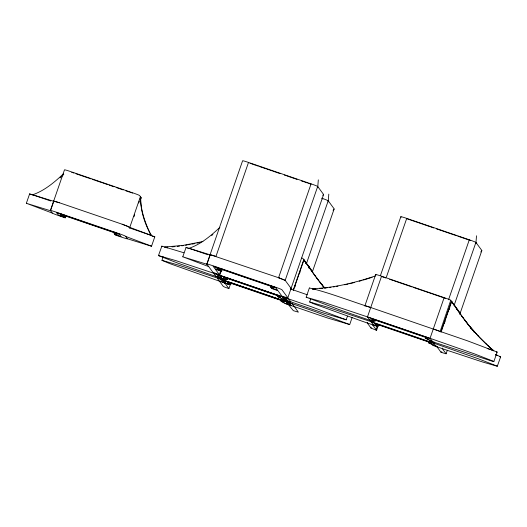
<?xml version="1.0" encoding="UTF-8"?>
<svg xmlns="http://www.w3.org/2000/svg" width="527" height="527" viewBox="0 0 527 527"><rect width="100%" height="100%" fill="white"/><g stroke="black" fill="none" stroke-linecap="round" stroke-linejoin="round"><path stroke-width="0.79" d="M317.702 187.678L318.315 179.878M328.189 201.933L328.802 194.134M475.894 243.573L476.507 235.78M333.064 210.313L334.098 209.067A6.634 0.487 -71.1 0 0 334.092 208.778L328.209 200.767A6.634 0.336 19.1 0 0 321.602 198.152M480.769 251.959L481.803 250.714A6.634 0.487 -71.1 0 0 481.797 250.424L475.914 242.413A6.634 0.336 19.1 0 0 469.307 239.798L406.732 218.389A6.634 0.336 19.1 0 0 400.823 216.722L380.501 275.397M26.35 203.277L29.644 193.857L53.787 201.321L50.46 210.747L26.35 203.277L52.285 213.086A6.634 0.336 19.1 0 0 58.892 215.701L65.15 217.842L65.901 215.675M52.285 213.086L50.401 210.517L64.485 169.839A6.634 0.336 19.1 0 1 70.394 171.506L132.969 192.915A6.634 0.336 19.1 0 1 139.576 195.53L141.467 198.093A6.634 0.336 19.1 0 1 140.637 198.007M65.15 217.842L64.103 216.413L60.974 215.345L61.475 213.903M64.103 216.413L64.604 214.97M65.302 215.918L64.801 217.368L58.543 215.227L56.659 212.658L119.234 234.067L121.118 236.636L114.86 234.495M128.878 227.012L154.806 236.794L151.526 246.234L127.376 238.777A6.634 0.336 19.1 0 1 121.467 237.11L115.209 234.97L114.161 233.54L114.662 232.097M129.583 227.96L140.413 196.67C140.452 210.161 144.615 224.568 151.829 235.931M133.99 216.702L134.668 214.746M138.733 203.014L139.411 201.057M140.09 199.101L140.762 197.144C140.307 209.957 145.248 222.625 150.366 234.212M278.091 295.12L277.591 296.569L281.471 298.657L287.729 300.798L285.581 297.88L216.749 274.33L218.896 277.248L225.451 279.797L177.698 263.078L158.469 255.582L161.861 246.122L183.864 252.762M281.589 299.876L281.089 301.319L284.969 303.407L291.227 305.548L289.079 302.63L220.24 279.079L222.394 282.004L228.949 284.547L169.542 263.52L161.967 260.331L163.218 256.721M182.79 256.801L186.084 247.38L210.227 254.844L206.9 264.264L182.79 256.801L208.725 266.609M220.853 270.351L219.351 274.686A6.634 0.336 19.1 0 1 212.743 272.07L206.841 264.04L242.598 160.775A6.634 0.336 19.1 0 1 248.507 162.441L311.082 183.851A6.634 0.336 19.1 0 1 317.689 186.466L323.598 194.496L287.834 297.762A6.634 0.336 19.1 0 1 281.932 296.095L277.907 290.634L271.655 288.493L270.601 287.063L271.102 285.621M248.507 162.441L215.998 256.32L210.082 254.62L210.556 255.285M222.091 269.916L221.59 271.365L220.543 269.936L217.414 268.869L217.915 267.426M221.992 268.724L221.241 270.885L214.983 268.744L213.099 266.181L275.674 287.59L277.558 290.153L271.306 288.012M347.451 316.2L346.199 319.81L311.233 306.694L219.772 275.259A6.634 0.336 19.1 0 0 213.863 273.592L215.714 276.108A6.634 0.336 19.1 0 0 222.322 278.724L219.772 275.259L221.775 269.481M224.937 283.216L225.819 283.473L223.264 280.008L223.764 278.566M225.154 279.389L227.532 279.442L228.033 277.992M352.194 317.34L349.697 324.56L314.724 311.444L223.264 280.008A6.634 0.336 19.1 0 0 217.361 278.342L223.316 286.444L224.877 287.162L228.896 288.618L230.648 283.566M311.082 183.851L278.572 277.729L210.089 254.653M317.689 186.466L285.179 280.344L291.095 288.407L290.548 288.355M285.845 301.418A6.634 0.336 19.1 0 1 292.452 304.033L298.374 312.168L293.348 310.666L285.845 301.418L286.345 299.975M293.183 290.265L303.796 259.62L306.543 263.75M293.394 290.39L303.967 259.857M294.659 287.478L295.337 285.522M299.402 273.79L300.08 271.833M303.69 261.399L304.145 260.101L306.721 263.987M328.209 200.767L306.536 263.355L312.498 271.477L334.098 209.067M308.796 268.091L309.283 266.682M306.18 297.169L309.435 287.782M376.851 325.607L376.653 326.193L361.871 321.114L313.888 303.862L309.672 301.978L310.673 299.033M364.868 305.91L375.652 274.554A6.634 0.336 19.1 0 1 381.561 276.22L444.142 297.63A6.634 0.336 19.1 0 1 450.75 300.245L452.601 302.762A6.634 0.336 19.1 0 1 451.771 302.676M373.36 320.851L373.156 321.437L341.147 310.344L306.174 297.228L323.604 302.267L367.477 316.898L381.561 276.22M367.464 322.386L367.26 322.972L371.061 328.123L376.601 330.264L378.228 325.567M370.231 319.784L370.026 320.37L367.582 317.043L430.157 338.453L432.601 341.779L491.843 361.1L493.904 361.45L497.152 352.122M309.672 301.978L327.096 307.024L370.968 321.654L371.377 320.475M386.41 277.064L406.732 218.389M371.021 328.084L371.225 327.498M376.601 330.264L372.635 324.869L372.839 324.283M372.642 324.863L373.524 325.119L373.722 324.533M373.228 324.718L376.35 325.785L378.729 325.838L375.599 324.764L376.1 323.321M376.759 324.612L376.653 326.193M375.975 330.047L377.602 325.357M432.305 341.371L425.296 338.209L425.796 336.766M367.477 316.898L430.052 338.308L444.142 297.63M432.805 341.193L432.601 341.779L429.472 340.706L429.676 340.119M435.803 346.127L428.794 342.965L429.294 341.516M432.878 344.467L432.97 345.462L447.706 350.475L482.389 361.93L497.29 366.272L500.65 356.819L495.788 354.678M370.968 321.654L433.55 343.064L433.952 341.885M448.536 299.771L469.307 239.798M432.97 345.462L433.174 344.869M440.052 331.727L450.75 300.245M440.888 331.905L451.501 301.266L457.008 309.415M442.555 348.077L442.351 348.663L446.119 353.801L441.053 352.313L437.087 346.924L436.099 346.529L436.303 345.943M441.099 332.036L451.672 301.503L454.426 305.634M444.399 323.255L445.078 321.299M449.136 309.566L449.814 307.61M437.087 346.924L437.291 346.338M459.577 313.031L460.203 313.124L454.241 304.995L475.914 242.413M441.053 352.313L441.257 351.726M441.679 352.53L441.883 351.944M446.112 353.775L447.331 350.257M459.748 314.402L481.803 250.714M29.611 193.87L30.092 194.232M154.806 236.84L153.469 236.531M186.051 247.394L187.026 247.967M54.004 201.617L53.688 201.077L58.425 202.414L123.278 224.601L128.575 226.702L129.754 228.198M56.83 212.895L59.788 213.731M213.27 266.418L216.228 267.255M63.424 173.844C54.459 182.276 44.321 190.827 32.588 194.779L50.711 200.978M62.114 176.064L63.774 174.318M219.864 227.368C210.899 235.8 200.761 244.35 189.028 248.303L207.908 254.758M60.085 177.961L61.606 176.538M211.63 235.536L212.908 234.515M322.682 195.26L323.479 194.694A4.789 0.422 -26 0 0 323.598 194.496M158.469 255.582L175.899 260.628L219.772 275.259M161.967 260.331L179.391 265.377L223.264 280.008M346.199 319.81L324.059 313.242L281.471 298.657M349.697 324.56L327.55 317.992L284.969 303.407M291.095 288.407L290.258 288.282M375.665 275.825C355.244 282.742 334.013 287.966 312.379 288.671L312.728 289.145M368.492 278.467L372.141 277.301M363.439 280.015L367.76 278.704M359.177 281.234L362.016 280.423M351.516 283.236L354.276 282.538M202.941 241.524L183.08 245.391L164.674 247.025L167.336 247.934M199.028 242.716L200.392 242.4M346.733 284.363L348.097 284.04M349.46 283.724L350.824 283.407M197.012 243.145L198.356 242.861M344.717 284.791L346.061 284.501M191.821 244.199L194.997 243.579M188.679 244.765L190.24 244.488M336.384 286.405L337.945 286.135M185.57 245.272L187.111 245.035M333.275 286.919L334.816 286.681M181.736 245.832L183.258 245.628M329.441 287.478L330.963 287.274M177.217 246.386L179.457 246.135M324.922 288.032L327.162 287.782M172.039 246.88L174.984 246.616M319.744 288.526L322.689 288.262M164.852 247.262L167.705 247.143M312.557 288.908L315.409 288.789M32.938 195.253L33.794 195.234M228.652 284.139L231.024 284.191L227.895 283.118L227.025 281.932L283.342 301.2L284.218 302.386L281.089 301.319M369.73 319.968L372.859 321.035L375.237 321.081L372.108 320.014L371.232 318.828L427.555 338.097L428.425 339.283L425.296 338.209M499.965 356.799L500.65 356.819L499.84 356.772M496.342 352.023L497.159 352.062L467.752 340.923L370.725 307.511C351.041 301.233 328.413 292.373 309.797 288.078M71.712 172.362L72.733 172.672M250.048 163.363L250.845 163.614M152.402 236.208L152.988 236.386M406.6 218.652L410.935 220.128M73.306 172.856L73.872 173.047M59.558 202.796L53.649 201.13M284.6 299.731C286.833 300.838 283.974 297.103 282.643 297.07L220.069 275.661C217.809 274.383 220.754 278.315 222.025 278.322M288.098 304.481C290.324 305.588 287.472 301.866 286.141 301.819L223.567 280.41C221.34 279.297 224.179 283.045 225.523 283.071M251.702 163.89L255.503 165.195M381.779 276.596L385.771 277.966M256.208 165.432L258.322 166.157M259.725 166.637L261.84 167.362M262.545 167.599L266.063 168.805M266.767 169.048L269.587 170.01M270.285 170.247L272.4 170.972M273.105 171.216L275.917 172.177M276.622 172.421L280.147 173.62M284.369 175.069L286.477 175.787M287.182 176.031L290.706 177.237M291.405 177.474L294.224 178.442M294.929 178.679L297.037 179.404M301.266 180.847L304.784 182.052M305.489 182.296L307.597 183.014M411.587 220.352L418.109 222.585M418.761 222.809L422.667 224.146M423.319 224.37L425.928 225.26M426.58 225.484L430.493 226.821M431.145 227.045L433.754 227.934M436.356 228.83L438.312 229.495M438.965 229.719L446.138 232.17M446.791 232.394L449.393 233.29M450.045 233.514L453.958 234.851M454.61 235.075L456.566 235.74M457.871 236.188L468.951 239.976M389.684 279.303L393.59 280.641M394.242 280.865L401.416 283.315M402.068 283.539L409.235 285.99M409.887 286.214L411.844 286.886M413.148 287.327L416.409 288.447M417.061 288.664L420.968 290.008M421.62 290.225L424.228 291.121M424.881 291.345L428.794 292.683M429.446 292.907L432.054 293.796M432.707 294.02L436.613 295.357M437.265 295.581L439.874 296.47M440.526 296.694L444.439 298.032M75.987 173.772L80.209 175.214M80.914 175.458L87.95 177.869M88.655 178.106L90.769 178.831M92.172 179.312L94.287 180.036M94.992 180.274L102.034 182.685M102.732 182.922L107.666 184.608M109.069 185.089L113.997 186.775M116.111 187.5L123.153 189.911M125.966 190.873L129.484 192.078M312.379 288.671L315.041 289.58M487.205 348.485L490.525 349.618M491.19 349.849L493.852 350.758L491.131 348.459M130.334 228.217L151.48 235.457L150.821 234.91M495.354 354.829L497.35 355.508L496.256 354.592M430.052 338.308L474.675 353.953L493.904 361.45M114.161 233.54L117.29 234.614L116.421 233.428L60.098 214.16L60.974 215.345M270.601 287.063L273.73 288.137L272.861 286.945L216.538 267.676L217.414 268.869M433.55 343.064L478.167 358.709L497.402 366.206M371.265 322.056L433.846 343.466M221.59 271.365L215.332 269.225L219.351 274.686M428.794 342.965L431.923 344.032L431.046 342.846L374.73 323.578L375.599 324.764M227.532 279.442L224.403 278.368L223.527 277.182L279.85 296.451L280.72 297.636L277.591 296.569M291.227 289.211L307.261 294.771M130.189 192.315L130.762 192.52M122.132 224.206L128.74 226.821M272.545 286.517L275.852 287.828M116.105 233L119.405 234.304M308.585 183.356L309.468 183.666M469.86 240.292L470.571 240.575M322.247 198.679L322.88 198.942M310.041 183.883L310.798 184.173M187.816 248.283L188.343 248.48M131.928 192.941L132.455 193.145M445.038 298.249L445.546 298.585M30.941 194.588L31.376 194.759M290.588 289.112L291.635 289.567L290.996 289.283M125.63 236.399L151.565 246.208M161.723 246.195L162.092 246.438M492.027 349.394L493.661 350.771M496.065 354.605L497.152 355.521M488.424 346.055L491.309 348.696M491.487 348.933L480.532 338.446M485.729 343.545L488.601 346.292M485.901 343.788L477.686 335.383M480.71 338.683L475.025 332.451M478.035 335.857L469.906 326.503M475.202 332.689L469.728 326.266M473.398 331.252L474.458 332.511M322.023 284.62L325.021 288.243M470.077 326.74L464.471 319.652M470.591 327.761L471.467 328.848M470.769 327.998L472.699 330.403M319.395 281.365L322.379 285.094M322.886 286.115L324.204 287.742M324.118 287.676L320.264 282.755M464.649 319.889L467.449 323.486M467.969 324.401L470.94 328.235M316.767 278.006L319.744 281.84M461.863 316.187L464.827 320.126M465.532 321.174L468.319 324.876M314.158 274.541L317.122 278.48M317.649 279.297L320.614 283.236M400.823 216.722L401.185 217.223M433.655 343.202L436.099 346.529M429.176 340.304L429.472 340.706M375.652 274.554L376.028 275.068M372.859 321.035L373.156 321.437M371.074 321.793L373.524 325.119M287.834 297.762L281.932 289.731A6.634 0.336 19.1 0 0 275.325 287.116L212.75 265.707A6.634 0.336 19.1 0 0 206.841 264.04M224.93 283.223L228.896 288.618M127.376 238.777L125.492 236.208A6.634 0.336 19.1 0 0 118.885 233.593L56.31 212.183A6.634 0.336 19.1 0 0 50.401 210.517M459.254 312.616L462.212 316.661M462.752 317.366L465.703 321.411M315.047 275.72L317.998 279.771M311.549 270.97L314.507 275.015M460.157 313.69L463.101 317.84M456.659 308.941L459.603 313.091M312.452 272.044L315.396 276.201M308.954 267.294L311.898 271.445M457.568 309.909L460.506 314.164M309.863 268.263L312.801 272.518M306.371 263.513L309.303 267.769M454.992 306.016L457.917 310.383M307.287 264.376L310.212 268.737M453.385 304.54A6.634 0.336 19.1 0 1 454.241 304.995M364.816 305.844A6.634 0.336 19.1 0 1 370.725 307.511M433.306 328.92A6.634 0.336 19.1 0 1 439.913 331.536M301.833 257.993A6.634 0.336 19.1 0 1 303.045 258.599L304.896 261.122A6.634 0.336 19.1 0 1 304.586 261.142M312.491 271.451L311.872 271.385L312.498 271.477M279.139 277.92L278.572 277.729L285.179 280.344L279.139 277.92M305.68 262.894L305.324 262.742L306.536 263.355L305.68 262.894M290.805 301.8L288.954 299.283A6.634 0.336 19.1 0 0 282.347 296.668L284.896 300.133A6.634 0.336 19.1 0 0 290.805 301.8"/></g></svg>
